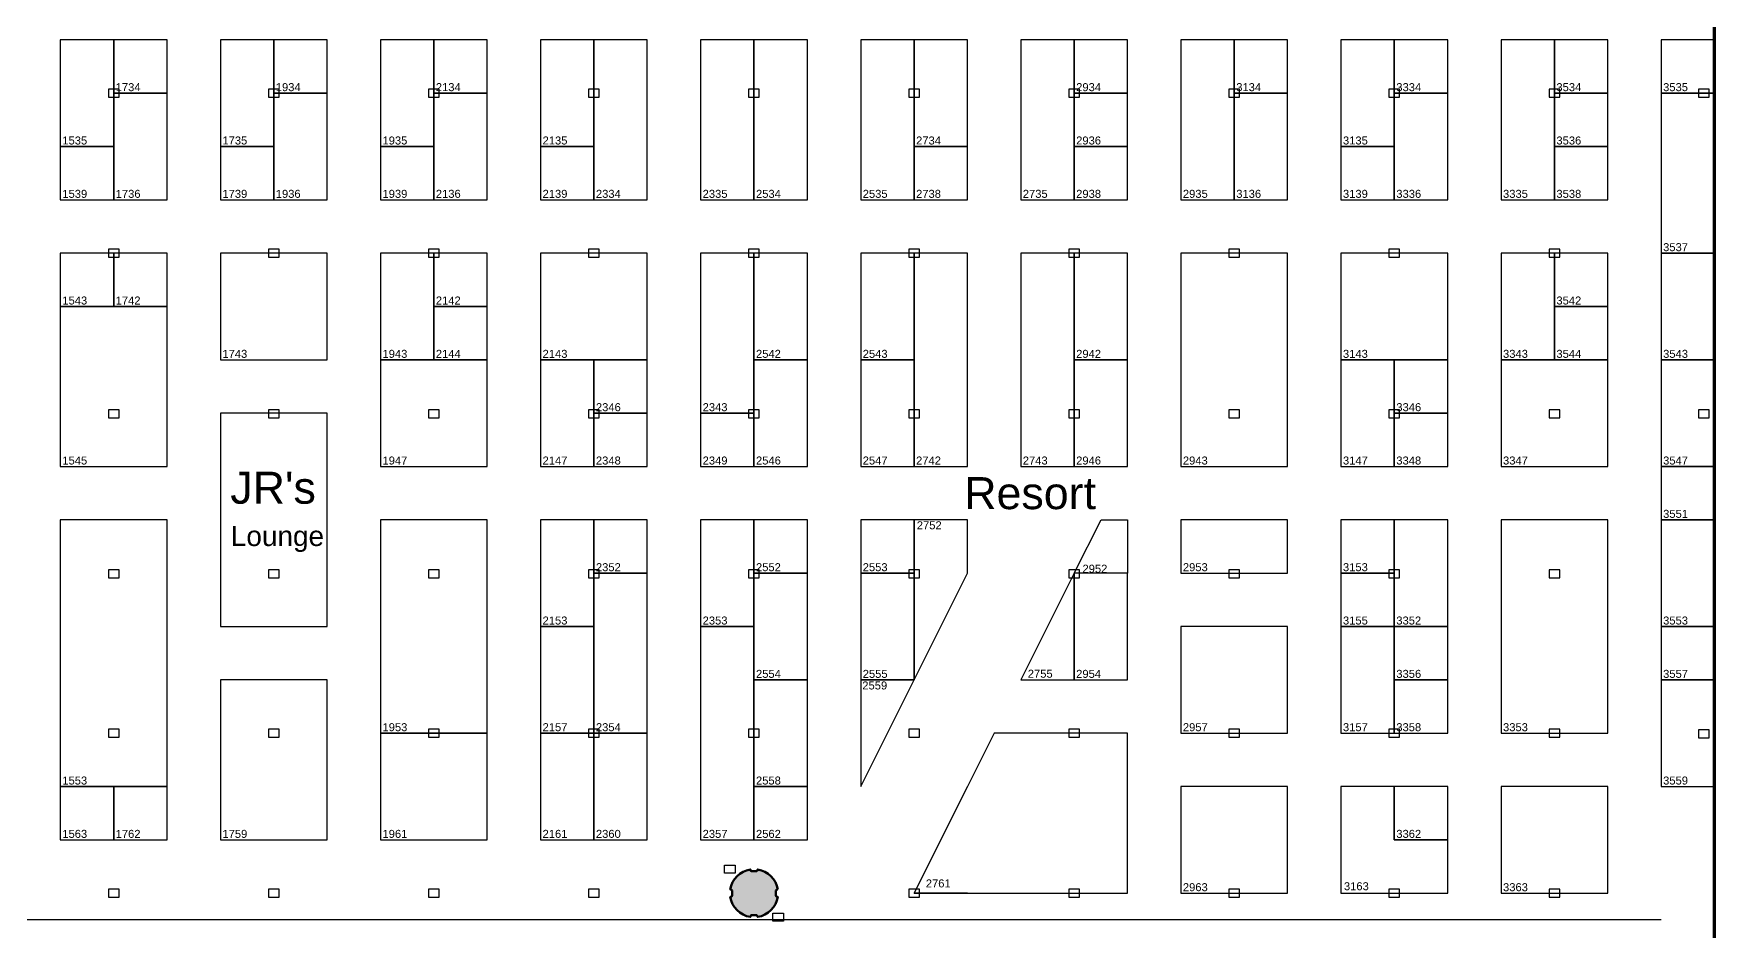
# Model space of a CAD drawing. Extents: x -2543 to 6312, y -522 to 14878.
# Drawn here: x 2460 to 6242, y 8314 to 10334 of the extents above; entities that cross this region are included whole.
import ezdxf

# ---------------------------------------------------------------- set-up
doc = ezdxf.new("R2010")
doc.units = 0
doc.header["$LTSCALE"] = 5000
for name, color, linetype in [('BoothNumber', 7, 'Continuous'), ('BoothOutLine', 7, 'Continuous'), ('DRAWINGLAYER', 7, 'Continuous'), ('show_xref', 7, 'Continuous')]:
    doc.layers.add(name, color=color, linetype=linetype)
doc.layers.add('OCCC Phase V$0$2020sc01$0$L01-west$0$S-CONC-COLS', color=7, linetype='Continuous', lineweight=50)
doc.layers.add('OCCC Phase V$0$2020sc01$0$L01-west$0$S-CONC-SHAD', color=253, linetype='Continuous', lineweight=20)
doc.styles.add('Arial&EBMS', font='Arial', dxfattribs={"height": 1})
doc.styles.add('Arial&EBMS&B', font='Arial', dxfattribs={"height": 1})

# ---------------------------------------------------------------- blocks, each defined once
blk = doc.blocks.new('OCCC Phase V$0$2020sc01$0$L01-west$0$c9')
at = {"layer": 'OCCC Phase V$0$2020sc01$0$L01-west$0$S-CONC-SHAD'}
h = blk.add_hatch(color=256, dxfattribs=at)
edge = h.paths.add_edge_path()
edge.add_arc((0, 0), 54, 8.5196, 81.4804)
edge.add_line((8, 53.4), (8, 51.4))
edge.add_line((8, 51.4), (6, 49.4))
edge.add_line((6, 49.4), (-6, 49.4))
edge.add_line((-6, 49.4), (-8, 51.4))
edge.add_line((-8, 51.4), (-8, 53.4))
edge.add_arc((0, 0), 54, 98.5196, 171.4804)
edge.add_line((-53.4, 8), (-51.4, 8))
edge.add_line((-51.4, 8), (-49.4, 6))
edge.add_line((-49.4, 6), (-49.4, -6))
edge.add_line((-49.4, -6), (-51.4, -8))
edge.add_line((-51.4, -8), (-53.4, -8))
edge.add_arc((0, 0), 54, 188.5196, 261.4804)
edge.add_line((-8, -53.4), (-8, -51.4))
edge.add_line((-8, -51.4), (-6, -49.4))
edge.add_line((-6, -49.4), (6, -49.4))
edge.add_line((6, -49.4), (8, -51.4))
edge.add_line((8, -51.4), (8, -53.4))
edge.add_arc((0, 0), 54, 278.5196, 351.4804)
edge.add_line((53.4, -8), (51.4, -8))
edge.add_line((51.4, -8), (49.4, -6))
edge.add_line((49.4, -6), (49.4, 6))
edge.add_line((49.4, 6), (51.4, 8))
edge.add_line((51.4, 8), (53.4, 8))
at = {"layer": 'OCCC Phase V$0$2020sc01$0$L01-west$0$S-CONC-COLS'}
blk.add_lwpolyline([(53.4, 8), (51.4, 8), (49.4, 6), (49.4, -6), (51.4, -8), (53.4, -8, -0.329561), (8, -53.4), (8, -51.4), (6, -49.4), (-6, -49.4), (-8, -51.4), (-8, -53.4, -0.329561), (-53.4, -8), (-51.4, -8), (-49.4, -6), (-49.4, 6), (-51.4, 8), (-53.4, 8, -0.329561), (-8, 53.4), (-8, 51.4), (-6, 49.4), (6, 49.4), (8, 51.4), (8, 53.4, -0.329561)], format="xyb", close=True, dxfattribs=at)
blk = doc.blocks.new('FACILITY_X0000198')
at = {"layer": 'show_xref', "color": 0}
for p, q in [((6238, 6937), (6238, 12720)), ((6240, 12720), (6240, 6903.4)), ((6242, 6937), (6242, 12720)), ((2652, 10209), (2628, 10209)), ((2628, 10209), (2628, 10191)), ((2628, 10191), (2652, 10191)), ((2652, 10191), (2652, 10209)), ((2652, 10209), (2652, 10209)), ((3012, 10209), (2988, 10209)), ((2988, 10209), (2988, 10191)), ((2988, 10191), (3012, 10191)), ((3012, 10191), (3012, 10209)), ((3012, 10209), (3012, 10209)), ((3372, 10209), (3348, 10209)), ((3348, 10209), (3348, 10191)), ((3348, 10191), (3372, 10191)), ((3372, 10191), (3372, 10209)), ((3372, 10209), (3372, 10209)), ((3732, 10209), (3708, 10209)), ((3708, 10209), (3708, 10191)), ((3708, 10191), (3732, 10191)), ((3732, 10191), (3732, 10209)), ((3732, 10209), (3732, 10209)), ((4092, 10209), (4068, 10209)), ((4068, 10209), (4068, 10191)), ((4068, 10191), (4092, 10191)), ((4092, 10191), (4092, 10209)), ((4092, 10209), (4092, 10209)), ((4452, 10209), (4428, 10209)), ((4428, 10209), (4428, 10191)), ((4428, 10191), (4452, 10191)), ((4452, 10191), (4452, 10209)), ((4452, 10209), (4452, 10209)), ((4812, 10209), (4788, 10209)), ((4788, 10209), (4788, 10191)), ((4788, 10191), (4812, 10191)), ((4812, 10191), (4812, 10209)), ((4812, 10209), (4812, 10209)), ((5172, 10209), (5148, 10209)), ((5148, 10209), (5148, 10191)), ((5148, 10191), (5172, 10191)), ((5172, 10191), (5172, 10209)), ((5172, 10209), (5172, 10209)), ((5532, 10209), (5508, 10209)), ((5508, 10209), (5508, 10191)), ((5508, 10191), (5532, 10191)), ((5532, 10191), (5532, 10209)), ((5532, 10209), (5532, 10209)), ((5892, 10209), (5868, 10209)), ((5868, 10209), (5868, 10191)), ((5868, 10191), (5892, 10191)), ((5892, 10191), (5892, 10209)), ((5892, 10209), (5892, 10209)), ((6228, 10209), (6204, 10209)), ((6204, 10209), (6204, 10191)), ((6204, 10191), (6228, 10191)), ((6228, 10191), (6228, 10209)), ((6228, 10209), (6228, 10209)), ((2652, 9849), (2628, 9849)), ((2628, 9849), (2628, 9831)), ((2652, 9831), (2652, 9849)), ((2652, 9849), (2652, 9849)), ((3012, 9849), (2988, 9849)), ((2988, 9849), (2988, 9831)), ((3012, 9831), (3012, 9849)), ((3012, 9849), (3012, 9849)), ((3372, 9849), (3348, 9849)), ((3348, 9849), (3348, 9831)), ((3372, 9831), (3372, 9849)), ((3372, 9849), (3372, 9849)), ((3732, 9849), (3708, 9849)), ((3708, 9849), (3708, 9831)), ((3732, 9831), (3732, 9849)), ((3732, 9849), (3732, 9849)), ((4092, 9849), (4068, 9849)), ((4068, 9849), (4068, 9831)), ((4092, 9831), (4092, 9849)), ((4092, 9849), (4092, 9849)), ((4452, 9849), (4428, 9849)), ((4428, 9849), (4428, 9831)), ((4452, 9831), (4452, 9849)), ((4452, 9849), (4452, 9849)), ((4812, 9849), (4788, 9849)), ((4788, 9849), (4788, 9831)), ((4812, 9831), (4812, 9849)), ((4812, 9849), (4812, 9849)), ((5172, 9849), (5148, 9849)), ((5148, 9849), (5148, 9831)), ((5172, 9831), (5172, 9849)), ((5172, 9849), (5172, 9849)), ((5532, 9849), (5508, 9849)), ((5508, 9849), (5508, 9831)), ((5532, 9831), (5532, 9849)), ((5532, 9849), (5532, 9849)), ((5892, 9849), (5868, 9849)), ((5868, 9849), (5868, 9831)), ((5892, 9831), (5892, 9849)), ((5892, 9849), (5892, 9849)), ((2628, 9831), (2652, 9831)), ((2988, 9831), (3012, 9831)), ((3348, 9831), (3372, 9831)), ((3708, 9831), (3732, 9831)), ((4068, 9831), (4092, 9831)), ((4428, 9831), (4452, 9831)), ((4788, 9831), (4812, 9831)), ((5148, 9831), (5172, 9831)), ((5508, 9831), (5532, 9831)), ((5868, 9831), (5892, 9831)), ((2652, 9487.8), (2628, 9487.8)), ((2628, 9487.8), (2628, 9469.8)), ((2628, 9469.8), (2652, 9469.8)), ((2652, 9469.8), (2652, 9487.8)), ((2652, 9487.8), (2652, 9487.8)), ((3012, 9487.8), (2988, 9487.8)), ((2988, 9487.8), (2988, 9469.8)), ((2988, 9469.8), (3012, 9469.8)), ((3012, 9469.8), (3012, 9487.8)), ((3012, 9487.8), (3012, 9487.8)), ((3372, 9487.8), (3348, 9487.8)), ((3348, 9487.8), (3348, 9469.8)), ((3348, 9469.8), (3372, 9469.8)), ((3372, 9469.8), (3372, 9487.8)), ((3372, 9487.8), (3372, 9487.8)), ((3732, 9487.8), (3708, 9487.8)), ((3708, 9487.8), (3708, 9469.8)), ((3708, 9469.8), (3732, 9469.8)), ((3732, 9469.8), (3732, 9487.8)), ((3732, 9487.8), (3732, 9487.8)), ((4092, 9487.8), (4068, 9487.8)), ((4068, 9487.8), (4068, 9469.8)), ((4068, 9469.8), (4092, 9469.8)), ((4092, 9469.8), (4092, 9487.8)), ((4092, 9487.8), (4092, 9487.8)), ((4452, 9487.8), (4428, 9487.8)), ((4428, 9487.8), (4428, 9469.8)), ((4428, 9469.8), (4452, 9469.8)), ((4452, 9469.8), (4452, 9487.8)), ((4452, 9487.8), (4452, 9487.8)), ((4812, 9487.8), (4788, 9487.8)), ((4788, 9487.8), (4788, 9469.8)), ((4788, 9469.8), (4812, 9469.8)), ((4812, 9469.8), (4812, 9487.8)), ((4812, 9487.8), (4812, 9487.8)), ((5172, 9487.8), (5148, 9487.8)), ((5148, 9487.8), (5148, 9469.8)), ((5148, 9469.8), (5172, 9469.8)), ((5172, 9469.8), (5172, 9487.8)), ((5172, 9487.8), (5172, 9487.8)), ((5532, 9487.8), (5508, 9487.8)), ((5508, 9487.8), (5508, 9469.8)), ((5508, 9469.8), (5532, 9469.8)), ((5532, 9469.8), (5532, 9487.8)), ((5532, 9487.8), (5532, 9487.8)), ((5892, 9487.8), (5868, 9487.8)), ((5868, 9487.8), (5868, 9469.8)), ((5868, 9469.8), (5892, 9469.8)), ((5892, 9469.8), (5892, 9487.8)), ((5892, 9487.8), (5892, 9487.8)), ((6228, 9487.8), (6204, 9487.8)), ((6204, 9487.8), (6204, 9469.8)), ((6204, 9469.8), (6228, 9469.8)), ((6228, 9469.8), (6228, 9487.8)), ((6228, 9487.8), (6228, 9487.8)), ((2652, 9127.8), (2628, 9127.8)), ((2628, 9127.8), (2628, 9109.8)), ((2652, 9109.8), (2652, 9127.8)), ((2652, 9127.8), (2652, 9127.8)), ((3012, 9127.8), (2988, 9127.8)), ((2988, 9127.8), (2988, 9109.8)), ((3012, 9109.8), (3012, 9127.8)), ((3012, 9127.8), (3012, 9127.8)), ((3372, 9127.8), (3348, 9127.8)), ((3348, 9127.8), (3348, 9109.8)), ((3372, 9109.8), (3372, 9127.8)), ((3372, 9127.8), (3372, 9127.8)), ((3732, 9127.8), (3708, 9127.8)), ((3708, 9127.8), (3708, 9109.8)), ((3732, 9109.8), (3732, 9127.8)), ((3732, 9127.8), (3732, 9127.8)), ((4092, 9127.8), (4068, 9127.8)), ((4068, 9127.8), (4068, 9109.8)), ((4092, 9109.8), (4092, 9127.8)), ((4092, 9127.8), (4092, 9127.8)), ((4452, 9127.8), (4428, 9127.8)), ((4428, 9127.8), (4428, 9109.8)), ((4452, 9109.8), (4452, 9127.8)), ((4452, 9127.8), (4452, 9127.8)), ((4812, 9127.8), (4788, 9127.8)), ((4788, 9127.8), (4788, 9109.8)), ((4812, 9109.8), (4812, 9127.8)), ((4812, 9127.8), (4812, 9127.8)), ((5172, 9127.8), (5148, 9127.8)), ((5148, 9127.8), (5148, 9109.8)), ((5172, 9109.8), (5172, 9127.8)), ((5172, 9127.8), (5172, 9127.8)), ((5532, 9127.8), (5508, 9127.8)), ((5508, 9127.8), (5508, 9109.8)), ((5532, 9109.8), (5532, 9127.8)), ((5532, 9127.8), (5532, 9127.8)), ((5892, 9127.8), (5868, 9127.8)), ((5868, 9127.8), (5868, 9109.8)), ((5892, 9109.8), (5892, 9127.8)), ((5892, 9127.8), (5892, 9127.8)), ((2628, 9109.8), (2652, 9109.8)), ((2988, 9109.8), (3012, 9109.8)), ((3348, 9109.8), (3372, 9109.8)), ((3708, 9109.8), (3732, 9109.8)), ((4068, 9109.8), (4092, 9109.8)), ((4428, 9109.8), (4452, 9109.8)), ((4788, 9109.8), (4812, 9109.8)), ((5148, 9109.8), (5172, 9109.8)), ((5508, 9109.8), (5532, 9109.8)), ((5868, 9109.8), (5892, 9109.8)), ((2652, 8769), (2628, 8769)), ((2628, 8769), (2628, 8751)), ((2628, 8751), (2652, 8751)), ((2652, 8751), (2652, 8769)), ((2652, 8769), (2652, 8769)), ((3012, 8769), (2988, 8769)), ((2988, 8769), (2988, 8751)), ((2988, 8751), (3012, 8751)), ((3012, 8751), (3012, 8769)), ((3012, 8769), (3012, 8769)), ((3372, 8769), (3348, 8769)), ((3348, 8769), (3348, 8751)), ((3348, 8751), (3372, 8751)), ((3372, 8751), (3372, 8769)), ((3372, 8769), (3372, 8769)), ((3732, 8769), (3708, 8769)), ((3708, 8769), (3708, 8751)), ((3708, 8751), (3732, 8751)), ((3732, 8751), (3732, 8769)), ((3732, 8769), (3732, 8769)), ((4092, 8769), (4068, 8769)), ((4068, 8769), (4068, 8751)), ((4068, 8751), (4092, 8751)), ((4092, 8751), (4092, 8769)), ((4092, 8769), (4092, 8769)), ((4452, 8769), (4428, 8769)), ((4428, 8769), (4428, 8751)), ((4428, 8751), (4452, 8751)), ((4452, 8751), (4452, 8769)), ((4452, 8769), (4452, 8769)), ((4812, 8769), (4788, 8769)), ((4788, 8769), (4788, 8751)), ((4788, 8751), (4812, 8751)), ((4812, 8751), (4812, 8769)), ((4812, 8769), (4812, 8769)), ((5172, 8769), (5148, 8769)), ((5148, 8769), (5148, 8751)), ((5148, 8751), (5172, 8751)), ((5172, 8751), (5172, 8769)), ((5172, 8769), (5172, 8769)), ((5532, 8769), (5508, 8769)), ((5508, 8769), (5508, 8751)), ((5508, 8751), (5532, 8751)), ((5532, 8751), (5532, 8769)), ((5532, 8769), (5532, 8769)), ((5892, 8769), (5868, 8769)), ((5868, 8769), (5868, 8751)), ((5868, 8751), (5892, 8751)), ((5892, 8751), (5892, 8769)), ((5892, 8769), (5892, 8769)), ((6228, 8767.8), (6204, 8767.8)), ((6204, 8767.8), (6204, 8749.8)), ((6204, 8749.8), (6228, 8749.8)), ((6228, 8749.8), (6228, 8767.8)), ((6228, 8767.8), (6228, 8767.8)), ((4014, 8445), (4014, 8463)), ((4014, 8463), (4038, 8463)), ((4038, 8445), (4014, 8445)), ((4038, 8463), (4038, 8445)), ((4038, 8445), (4038, 8445)), ((2652, 8409), (2628, 8409)), ((2628, 8409), (2628, 8391)), ((2652, 8391), (2652, 8409)), ((2652, 8409), (2652, 8409)), ((3012, 8409), (2988, 8409)), ((2988, 8409), (2988, 8391)), ((3012, 8391), (3012, 8409)), ((3012, 8409), (3012, 8409)), ((3372, 8409), (3348, 8409)), ((3348, 8409), (3348, 8391)), ((3372, 8391), (3372, 8409)), ((3372, 8409), (3372, 8409)), ((3732, 8409), (3708, 8409)), ((3708, 8409), (3708, 8391)), ((3732, 8391), (3732, 8409)), ((3732, 8409), (3732, 8409)), ((4452, 8409), (4428, 8409)), ((4428, 8409), (4428, 8391)), ((4452, 8391), (4452, 8409)), ((4452, 8409), (4452, 8409)), ((4812, 8409), (4788, 8409)), ((4788, 8409), (4788, 8391)), ((4812, 8391), (4812, 8409)), ((4812, 8409), (4812, 8409)), ((5172, 8409), (5148, 8409)), ((5148, 8409), (5148, 8391)), ((5172, 8391), (5172, 8409)), ((5172, 8409), (5172, 8409)), ((5532, 8409), (5508, 8409)), ((5508, 8409), (5508, 8391)), ((5532, 8391), (5532, 8409)), ((5532, 8409), (5532, 8409)), ((5892, 8409), (5868, 8409)), ((5868, 8409), (5868, 8391)), ((5892, 8391), (5892, 8409)), ((5892, 8409), (5892, 8409)), ((2628, 8391), (2652, 8391)), ((2988, 8391), (3012, 8391)), ((3348, 8391), (3372, 8391)), ((3708, 8391), (3732, 8391)), ((4428, 8391), (4452, 8391)), ((4788, 8391), (4812, 8391)), ((5148, 8391), (5172, 8391)), ((5508, 8391), (5532, 8391)), ((5868, 8391), (5892, 8391)), ((4122, 8337), (4122, 8355)), ((4122, 8355), (4146, 8355)), ((4146, 8337), (4122, 8337)), ((4146, 8355), (4146, 8337)), ((4146, 8337), (4146, 8337))]:
    blk.add_line(p, q, dxfattribs=at)
blk.add_blockref('OCCC Phase V$0$2020sc01$0$L01-west$0$c9', (4080, 8400), dxfattribs=at)

msp = doc.modelspace()

# ---------------------------------------------------------------- linework, layer by layer
at = {"layer": 'BoothOutLine'}
for points in [[(2520, 10320), (2520, 10080), (2640, 10080), (2640, 10320), (2520, 10320)], [(2640, 10320), (2640, 10200), (2760, 10200), (2760, 10320), (2640, 10320)], [(2880, 10320), (2880, 10080), (3000, 10080), (3000, 10320), (2880, 10320)], [(3000, 10320), (3000, 10200), (3120, 10200), (3120, 10320), (3000, 10320)], [(3240, 10320), (3240, 10080), (3360, 10080), (3360, 10320), (3240, 10320)], [(3360, 10320), (3360, 10200), (3480, 10200), (3480, 10320), (3360, 10320)], [(3600, 10320), (3600, 10080), (3720, 10080), (3720, 10320), (3600, 10320)], [(3720, 10320), (3720, 9960), (3840, 9960), (3840, 10320), (3720, 10320)], [(3960, 10320), (3960, 9960), (4080, 9960), (4080, 10320), (3960, 10320)], [(4080, 10320), (4080, 9960), (4200, 9960), (4200, 10320), (4080, 10320)], [(4320, 10320), (4320, 9960), (4440, 9960), (4440, 10320), (4320, 10320)], [(4440, 10320), (4440, 10080), (4560, 10080), (4560, 10320), (4440, 10320)], [(4680, 10320), (4680, 9960), (4800, 9960), (4800, 10320), (4680, 10320)], [(4800, 10320), (4800, 10200), (4920, 10200), (4920, 10320), (4800, 10320)], [(5040, 10320), (5040, 9960), (5160, 9960), (5160, 10320), (5040, 10320)], [(5160, 10320), (5160, 10200), (5280, 10200), (5280, 10320), (5160, 10320)], [(5400, 10320), (5400, 10080), (5520, 10080), (5520, 10320), (5400, 10320)], [(5520, 10320), (5520, 10200), (5640, 10200), (5640, 10320), (5520, 10320)], [(5760, 10320), (5760, 9960), (5880, 9960), (5880, 10320), (5760, 10320)], [(5880, 10320), (5880, 10200), (6000, 10200), (6000, 10320), (5880, 10320)], [(6120, 10320), (6120, 10200), (6240, 10200), (6240, 10320), (6120, 10320)], [(2640, 10200), (2640, 9960), (2760, 9960), (2760, 10200), (2640, 10200)], [(3000, 10200), (3000, 9960), (3120, 9960), (3120, 10200), (3000, 10200)], [(3360, 10200), (3360, 9960), (3480, 9960), (3480, 10200), (3360, 10200)], [(4800, 10200), (4800, 10080), (4920, 10080), (4920, 10200), (4800, 10200)], [(5160, 10200), (5160, 9960), (5280, 9960), (5280, 10200), (5160, 10200)], [(5520, 10200), (5520, 9960), (5640, 9960), (5640, 10200), (5520, 10200)], [(5880, 10200), (5880, 10080), (6000, 10080), (6000, 10200), (5880, 10200)], [(6120, 10200), (6120, 9840), (6240, 9840), (6240, 10200), (6120, 10200)], [(2520, 10080), (2520, 9960), (2640, 9960), (2640, 10080), (2520, 10080)], [(2880, 10080), (2880, 9960), (3000, 9960), (3000, 10080), (2880, 10080)], [(3240, 10080), (3240, 9960), (3360, 9960), (3360, 10080), (3240, 10080)], [(3600, 10080), (3600, 9960), (3720, 9960), (3720, 10080), (3600, 10080)], [(4440, 10080), (4440, 9960), (4560, 9960), (4560, 10080), (4440, 10080)], [(4800, 10080), (4800, 9960), (4920, 9960), (4920, 10080), (4800, 10080)], [(5400, 10080), (5400, 9960), (5520, 9960), (5520, 10080), (5400, 10080)], [(5880, 10080), (5880, 9960), (6000, 9960), (6000, 10080), (5880, 10080)], [(2520, 9840), (2520, 9720), (2640, 9720), (2640, 9840), (2520, 9840)], [(2640, 9840), (2640, 9720), (2760, 9720), (2760, 9840), (2640, 9840)], [(2880, 9840), (2880, 9600), (3120, 9600), (3120, 9840), (2880, 9840)], [(3240, 9840), (3240, 9600), (3360, 9600), (3360, 9840), (3240, 9840)], [(3360, 9840), (3360, 9720), (3480, 9720), (3480, 9840), (3360, 9840)], [(3600, 9840), (3600, 9600), (3840, 9600), (3840, 9840), (3600, 9840)], [(3960, 9840), (3960, 9480), (4080, 9480), (4080, 9840), (3960, 9840)], [(4080, 9840), (4080, 9600), (4200, 9600), (4200, 9840), (4080, 9840)], [(4320, 9840), (4320, 9600), (4440, 9600), (4440, 9840), (4320, 9840)], [(4440, 9840), (4440, 9360), (4560, 9360), (4560, 9840), (4440, 9840)], [(4680, 9840), (4680, 9360), (4800, 9360), (4800, 9840), (4680, 9840)], [(4800, 9840), (4800, 9600), (4920, 9600), (4920, 9840), (4800, 9840)], [(5040, 9840), (5040, 9360), (5280, 9360), (5280, 9840), (5040, 9840)], [(5400, 9840), (5400, 9600), (5640, 9600), (5640, 9840), (5400, 9840)], [(5760, 9840), (5760, 9600), (5880, 9600), (5880, 9840), (5760, 9840)], [(5880, 9840), (5880, 9720), (6000, 9720), (6000, 9840), (5880, 9840)], [(6120, 9840), (6120, 9600), (6240, 9600), (6240, 9840), (6120, 9840)], [(2520, 9720), (2520, 9360), (2760, 9360), (2760, 9720), (2520, 9720)], [(3360, 9720), (3360, 9600), (3480, 9600), (3480, 9720), (3360, 9720)], [(5880, 9720), (5880, 9600), (6000, 9600), (6000, 9720), (5880, 9720)], [(3240, 9600), (3240, 9360), (3480, 9360), (3480, 9600), (3240, 9600)], [(3600, 9600), (3600, 9360), (3720, 9360), (3720, 9600), (3600, 9600)], [(3720, 9600), (3720, 9480), (3840, 9480), (3840, 9600), (3720, 9600)], [(4080, 9600), (4080, 9360), (4200, 9360), (4200, 9600), (4080, 9600)], [(4320, 9600), (4320, 9360), (4440, 9360), (4440, 9600), (4320, 9600)], [(4800, 9600), (4800, 9360), (4920, 9360), (4920, 9600), (4800, 9600)], [(5400, 9600), (5400, 9360), (5520, 9360), (5520, 9600), (5400, 9600)], [(5520, 9600), (5520, 9480), (5640, 9480), (5640, 9600), (5520, 9600)], [(5760, 9600), (5760, 9360), (6000, 9360), (6000, 9600), (5760, 9600)], [(6120, 9600), (6120, 9360), (6240, 9360), (6240, 9600), (6120, 9600)], [(3720, 9480), (3720, 9360), (3840, 9360), (3840, 9480), (3720, 9480)], [(3960, 9480), (3960, 9360), (4080, 9360), (4080, 9480), (3960, 9480)], [(5520, 9480), (5520, 9360), (5640, 9360), (5640, 9480), (5520, 9480)], [(6120, 9360), (6120, 9240), (6240, 9240), (6240, 9360), (6120, 9360)], [(2520, 9240), (2520, 8640), (2760, 8640), (2760, 9240), (2520, 9240)], [(3240, 9240), (3240, 8760), (3480, 8760), (3480, 9240), (3240, 9240)], [(3600, 9240), (3600, 9000), (3720, 9000), (3720, 9240), (3600, 9240)], [(3720, 9240), (3720, 9120), (3840, 9120), (3840, 9240), (3720, 9240)], [(3960, 9240), (3960, 9000), (4080, 9000), (4080, 9240), (3960, 9240)], [(4080, 9240), (4080, 9120), (4200, 9120), (4200, 9240), (4080, 9240)], [(4320, 9240), (4320, 9120), (4440, 9120), (4440, 9240), (4320, 9240)], [(4440, 9240), (4440, 8880), (4560, 9120), (4560, 9240), (4440, 9240)], [(4920, 9120), (4800, 9120), (4860.48, 9240), (4920, 9240), (4920, 9120)], [(5040, 9240), (5040, 9120), (5280, 9120), (5280, 9240), (5040, 9240)], [(5400, 9240), (5400, 9120), (5520, 9120), (5520, 9240), (5400, 9240)], [(5520, 9240), (5520, 9000), (5640, 9000), (5640, 9240), (5520, 9240)], [(5760, 9240), (5760, 8760), (6000, 8760), (6000, 9240), (5760, 9240)], [(6120, 9240), (6120, 9000), (6240, 9000), (6240, 9240), (6120, 9240)], [(3720, 9120), (3720, 8760), (3840, 8760), (3840, 9120), (3720, 9120)], [(4080, 9120), (4080, 8880), (4200, 8880), (4200, 9120), (4080, 9120)], [(4320, 9120), (4320, 8880), (4440, 8880), (4440, 9120), (4320, 9120)], [(4800, 8880), (4800, 9120), (4680, 8880), (4800, 8880)], [(4800, 9120), (4800, 8880), (4920, 8880), (4920, 9120), (4800, 9120)], [(5400, 9120), (5400, 9000), (5520, 9000), (5520, 9120), (5400, 9120)], [(3600, 9000), (3600, 8760), (3720, 8760), (3720, 9000), (3600, 9000)], [(3960, 9000), (3960, 8520), (4080, 8520), (4080, 9000), (3960, 9000)], [(5040, 9000), (5040, 8760), (5280, 8760), (5280, 9000), (5040, 9000)], [(5400, 9000), (5400, 8760), (5520, 8760), (5520, 9000), (5400, 9000)], [(5520, 9000), (5520, 8880), (5640, 8880), (5640, 9000), (5520, 9000)], [(6120, 9000), (6120, 8880), (6240, 8880), (6240, 9000), (6120, 9000)], [(2880, 8880), (2880, 8520), (3120, 8520), (3120, 8880), (2880, 8880)], [(4080, 8880), (4080, 8640), (4200, 8640), (4200, 8880), (4080, 8880)], [(4440, 8880), (4320, 8880), (4320, 8640), (4440, 8880)], [(5520, 8880), (5520, 8760), (5640, 8760), (5640, 8880), (5520, 8880)], [(6120, 8880), (6120, 8640), (6240, 8640), (6240, 8880), (6120, 8880)], [(3240, 8760), (3240, 8520), (3480, 8520), (3480, 8760), (3240, 8760)], [(3600, 8760), (3600, 8520), (3720, 8520), (3720, 8760), (3600, 8760)], [(3720, 8760), (3720, 8520), (3840, 8520), (3840, 8760), (3720, 8760)], [(4620, 8760), (4440, 8400), (4920, 8400), (4920, 8760), (4620, 8760)], [(2520, 8640), (2520, 8520), (2640, 8520), (2640, 8640), (2520, 8640)], [(2640, 8640), (2640, 8520), (2760, 8520), (2760, 8640), (2640, 8640)], [(4080, 8640), (4080, 8520), (4200, 8520), (4200, 8640), (4080, 8640)], [(5040, 8640), (5040, 8400), (5280, 8400), (5280, 8640), (5040, 8640)], [(5400, 8640), (5400, 8400), (5640, 8400), (5640, 8520), (5520, 8520), (5520, 8640)], [(5520, 8640), (5520, 8520), (5640, 8520), (5640, 8640), (5520, 8640)], [(5760, 8640), (5760, 8400), (6000, 8400), (6000, 8640), (5760, 8640)]]:
    msp.add_lwpolyline(points, close=True, dxfattribs=at)
at = {"layer": 'DRAWINGLAYER'}
for p, q in [((4440, 8400), (4560, 8640)), ((4560, 8400), (4440, 8400))]:
    msp.add_line(p, q, dxfattribs=at)
at = {"layer": 'DRAWINGLAYER', "color": 5, "true_color": 0x0000ff}
msp.add_line((6120, 8340), (-120, 8340), dxfattribs=at)
at = {"layer": 'DRAWINGLAYER'}
msp.add_lwpolyline([(2880, 9480), (2880, 9000), (3120, 9000), (3120, 9480)], close=True, dxfattribs=at)

# ---------------------------------------------------------------- block references
msp.add_blockref('FACILITY_X0000198', (0, 0))

# ---------------------------------------------------------------- texts
at = {"layer": 'BoothNumber', "style": 'Arial&EBMS'}
for s, p in [('1734', (2644.5, 10204.5)), ('1934', (3004.5, 10204.5)), ('2134', (3364.5, 10204.5)), ('2934', (4804.5, 10204.5)), ('3134', (5164.5, 10204.5)), ('3334', (5524.5, 10204.5)), ('3534', (5884.5, 10204.5)), ('3535', (6124.5, 10204.5)), ('1535', (2524.5, 10084.5)), ('1735', (2884.5, 10084.5)), ('1935', (3244.5, 10084.5)), ('2135', (3604.5, 10084.5)), ('2734', (4444.5, 10084.5)), ('2936', (4804.5, 10084.5)), ('3135', (5404.5, 10084.5)), ('3536', (5884.5, 10084.5)), ('1539', (2524.5, 9964.5)), ('1736', (2644.5, 9964.5)), ('1739', (2884.5, 9964.5)), ('1936', (3004.5, 9964.5)), ('1939', (3244.5, 9964.5)), ('2136', (3364.5, 9964.5)), ('2139', (3604.5, 9964.5)), ('2334', (3724.5, 9964.5)), ('2335', (3964.5, 9964.5)), ('2534', (4084.5, 9964.5)), ('2535', (4324.5, 9964.5)), ('2738', (4444.5, 9964.5)), ('2735', (4684.5, 9964.5)), ('2938', (4804.5, 9964.5)), ('2935', (5044.5, 9964.5)), ('3136', (5164.5, 9964.5)), ('3139', (5404.5, 9964.5)), ('3336', (5524.5, 9964.5)), ('3335', (5764.5, 9964.5)), ('3538', (5884.5, 9964.5)), ('3537', (6124.5, 9844.5)), ('1543', (2524.5, 9724.5)), ('1742', (2644.5, 9724.5)), ('2142', (3364.5, 9724.5)), ('3542', (5884.5, 9724.5)), ('1743', (2884.5, 9604.5)), ('1943', (3244.5, 9604.5)), ('2144', (3364.5, 9604.5)), ('2143', (3604.5, 9604.5)), ('2542', (4084.5, 9604.5)), ('2543', (4324.5, 9604.5)), ('2942', (4804.5, 9604.5)), ('3143', (5404.5, 9604.5)), ('3343', (5764.5, 9604.5)), ('3544', (5884.5, 9604.5)), ('3543', (6124.5, 9604.5)), ('2346', (3724.5, 9484.5)), ('2343', (3964.5, 9484.5)), ('3346', (5524.5, 9484.5)), ('1545', (2524.5, 9364.5)), ('1947', (3244.5, 9364.5)), ('2147', (3604.5, 9364.5)), ('2348', (3724.5, 9364.5)), ('2349', (3964.5, 9364.5)), ('2546', (4084.5, 9364.5)), ('2547', (4324.5, 9364.5)), ('2742', (4444.5, 9364.5)), ('2743', (4684.5, 9364.5)), ('2946', (4804.5, 9364.5)), ('2943', (5044.5, 9364.5)), ('3147', (5404.5, 9364.5)), ('3348', (5524.5, 9364.5)), ('3347', (5764.5, 9364.5)), ('3547', (6124.5, 9364.5)), ('2752', (4446.127208, 9218.819788)), ('3551', (6124.5, 9244.5)), ('2352', (3724.5, 9124.5)), ('2552', (4084.5, 9124.5)), ('2553', (4324.5, 9124.5)), ('2952', (4818.685059, 9121.081623)), ('2953', (5044.5, 9124.5)), ('3153', (5404.5, 9124.5)), ('2153', (3604.5, 9004.5)), ('2353', (3964.5, 9004.5)), ('3155', (5404.5, 9004.5)), ('3352', (5524.5, 9004.5)), ('3553', (6124.5, 9004.5)), ('2554', (4084.5, 8884.5)), ('2555', (4324.5, 8884.5)), ('2755', (4695.689046, 8884.791519)), ('2954', (4804.5, 8884.5)), ('3356', (5524.5, 8884.5)), ('3557', (6124.5, 8884.5)), ('2559', (4323.561837, 8858.416961)), ('1953', (3244.5, 8764.5)), ('2157', (3604.5, 8764.5)), ('2354', (3724.5, 8764.5)), ('2957', (5044.5, 8764.5)), ('3157', (5404.5, 8764.5)), ('3358', (5524.5, 8764.5)), ('3353', (5764.5, 8764.5)), ('1553', (2524.5, 8644.5)), ('2558', (4084.5, 8644.5)), ('3559', (6124.5, 8644.5)), ('1563', (2524.5, 8524.5)), ('1762', (2644.5, 8524.5)), ('1759', (2884.5, 8524.5)), ('1961', (3244.5, 8524.5)), ('2161', (3604.5, 8524.5)), ('2360', (3724.5, 8524.5)), ('2357', (3964.5, 8524.5)), ('2562', (4084.5, 8524.5)), ('3362', (5524.5, 8524.5)), ('2761', (4466.374558, 8413.017668)), ('2963', (5044.5, 8404.5)), ('3163', (5406.657244, 8406.657244)), ('3363', (5764.5, 8404.5))]:
    msp.add_text(s, height=18, dxfattribs=at).set_placement(p)
at = {"layer": 'DRAWINGLAYER', "color": 178, "true_color": 0x000000, "style": 'Arial&EBMS'}
for s, height, p in [("JR's", 72, (2902.282157, 9276.302619)), ('Lounge', 45, (2903.44133, 9181.128415))]:
    msp.add_text(s, height=height, dxfattribs=at).set_placement(p)
at = {"layer": 'DRAWINGLAYER', "color": 5, "true_color": 0x0000ff, "style": 'Arial&EBMS&B'}
msp.add_text('Resort', height=72, dxfattribs=at).set_placement((4552.86396, 9264.111825))

doc.saveas('drawing.dxf')
